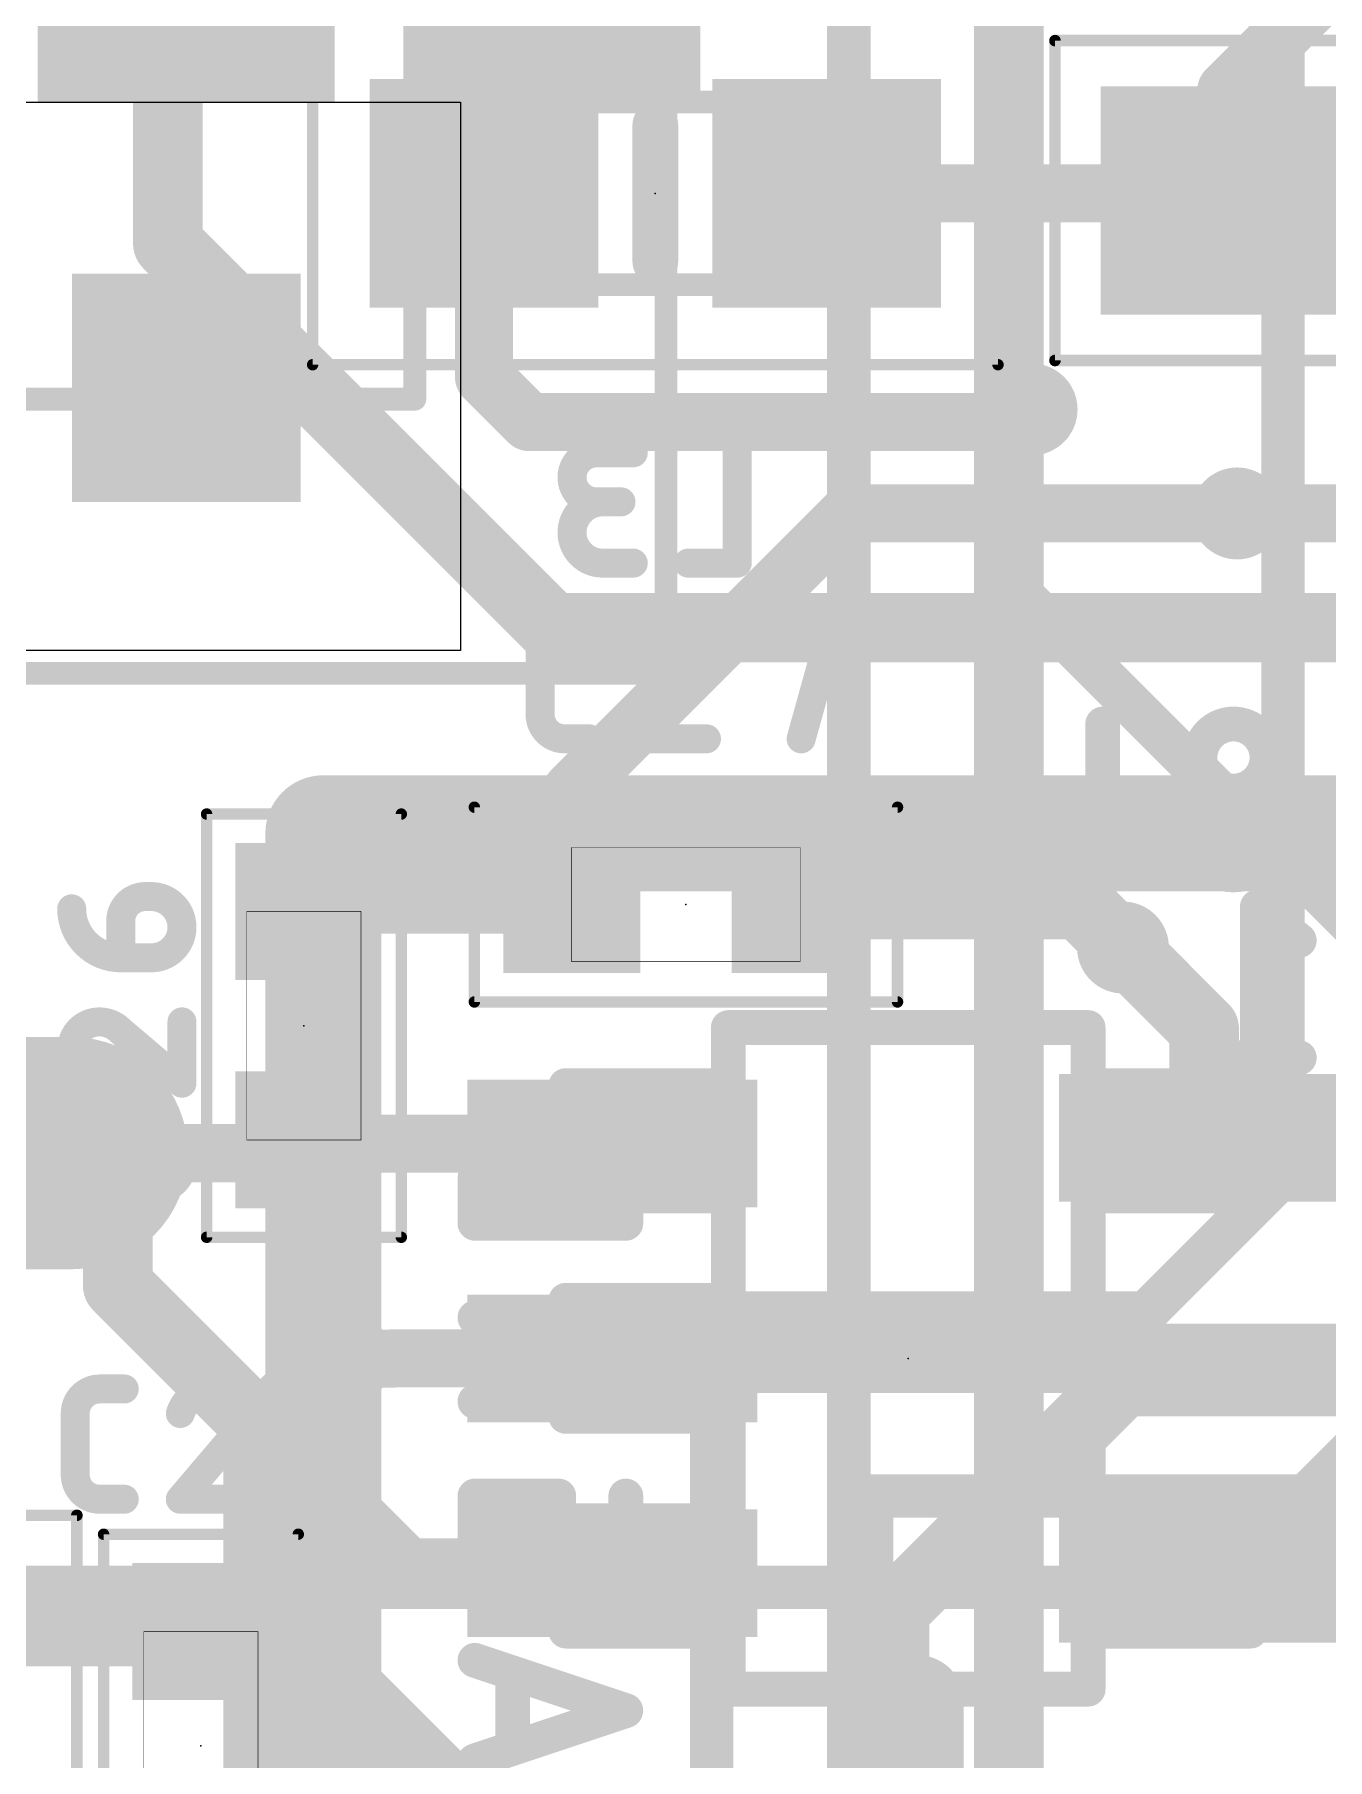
# Model space of a CAD drawing. Extents: x 23.6 to 57.9, y 14.1 to 54.9.
# Drawn here: x 28.44 to 34.1, y 23.85 to 31.4 of the extents above; entities that cross this region are included whole.
import ezdxf

# ---------------------------------------------------------------- set-up
doc = ezdxf.new("R2010")
doc.units = 0
for name, color, linetype in [('1', 12, 'CONTINUOUS'), ('15', 30, 'CONTINUOUS'), ('16', 132, 'CONTINUOUS'), ('18', 110, 'CONTINUOUS'), ('2', 41, 'CONTINUOUS'), ('21', 253, 'CONTINUOUS'), ('22', 253, 'CONTINUOUS'), ('23', 53, 'CONTINUOUS'), ('24', 53, 'CONTINUOUS'), ('25', 253, 'CONTINUOUS'), ('26', 253, 'CONTINUOUS'), ('39', 12, 'CONTINUOUS'), ('40', 132, 'CONTINUOUS'), ('41', 12, 'CONTINUOUS'), ('51', 253, 'CONTINUOUS'), ('52', 253, 'CONTINUOUS')]:
    doc.layers.add(name, color=color, linetype=linetype)

# ---------------------------------------------------------------- blocks, each defined once
blk = doc.blocks.new('RECT')
blk.add_solid([(-0.5, -0.5), (0.5, -0.5), (-0.5, 0.5), (0.5, 0.5)])
blk = doc.blocks.new('ROUNDV')
at = {"const_width": 0.5}
blk.add_lwpolyline([(0, -0.25, 1), (0, 0.25, 1), (0, -0.25)], format="xyb", dxfattribs=at)

msp = doc.modelspace()

# ---------------------------------------------------------------- linework, layer by layer
at = {"layer": '1'}
for p, q in [((27.25, 31.1), (30.3, 31.1)), ((30.3, 31.1), (30.3, 28.7)), ((30.3, 28.7), (28.1, 28.7))]:
    msp.add_line(p, q, dxfattribs=at)
for points, const_width in [([(30.787, 28.087), (32, 29.3)], 0.254), ([(32, 29.3), (33.7, 29.3)], 0.254), ([(30.787, 27.588), (30.787, 28.087)], 0.254), ([(29.7, 14.9), (29.7, 27.9)], 0.508), ([(29.7, 27.9), (46.8, 27.9)], 0.508), ([(29.645, 27.588), (29.615, 27.558)], 0.254), ([(30.787, 27.588), (29.645, 27.588)], 0.254), ([(31.787, 27.588), (33.012, 27.588)], 0.3048), ([(33.012, 27.588), (33.2, 27.4)], 0.3048), ([(33.2, 27.4), (33.5554, 27.0446)], 0.3048), ([(33.5554, 27.0446), (33.5554, 26.5672)], 0.3048), ([(28.6, 26.5), (26, 26.5)], 1.016), ([(28.8, 25.9203), (28.8, 26.5)], 0.3048), ([(29.615, 26.558), (29.557, 26.5)], 0.254), ([(29.6312, 26.5418), (29.615, 26.558)], 0.254), ([(30.9646, 26.5418), (29.6312, 26.5418)], 0.254), ([(33.5554, 26.5672), (34.9388, 26.5672)], 0.3048), ([(28.8, 26.5), (28.6, 26.5)], 0.254), ([(29.557, 26.5), (28.8, 26.5)], 0.254), ([(30.0581, 24.6622), (28.8, 25.9203)], 0.3048), ([(30.9646, 25.602), (34.204, 25.602)], 0.3048), ([(34.204, 25.602), (35.054, 24.752)], 0.3048), ([(30, 25.6), (29.8, 25.6)], 0.254), ([(30.002, 25.602), (30, 25.6)], 0.254), ([(30.9646, 25.602), (30.002, 25.602)], 0.254), ([(33.2, 25.5), (32.2, 24.5)], 0.3048), ([(52.1, 25.5), (33.2, 25.5)], 0.3048), ([(30.9646, 24.6622), (30.0581, 24.6622)], 0.3048), ([(32.2, 24.5), (32.2, 21.7)], 0.3048), ([(28.162, 24.406), (29.164, 24.406)], 0.3048), ([(29.564, 24.406), (29.164, 24.406)], 0.3048), ([(29.564, 24.406), (30.37, 23.6)], 0.3048)]:
    msp.add_lwpolyline(points, dxfattribs=dict(at, const_width=const_width))
for points, const_width in [([(32, 29.3635, 1), (32, 29.2365)], 0.127), ([(32.0449, 29.2551, 1), (31.9551, 29.3449)], 0.127), ([(33.7, 29.2365, 1), (33.7, 29.3635)], 0.127), ([(30.8505, 28.087, 1), (30.7235, 28.087)], 0.127), ([(30.7421, 28.1319, 1), (30.8319, 28.0421)], 0.127), ([(29.827, 27.9, 1), (29.573, 27.9)], 0.254), ([(29.7, 28.027, 1), (29.7, 27.773)], 0.254), ([(29.645, 27.6515, 1), (29.645, 27.5245)], 0.127), ([(29.6899, 27.5431, 1), (29.6001, 27.6329)], 0.127), ([(30.787, 27.5245, 1), (30.787, 27.6515)], 0.127), ([(31.787, 27.6642, 1), (31.787, 27.5118)], 0.1524), ([(33.0659, 27.6419, 1), (32.9581, 27.5341)], 0.1524), ([(33.012, 27.5118, 1), (33.012, 27.6642)], 0.1524), ([(29.5701, 27.6029, 1), (29.6599, 27.5131)], 0.127), ([(30.7235, 27.588, 1), (30.8505, 27.588)], 0.127), ([(33.2539, 27.4539, 1), (33.1461, 27.3461)], 0.1524), ([(33.1461, 27.3461, 1), (33.2539, 27.4539)], 0.1524), ([(33.6316, 27.0446, 1), (33.4792, 27.0446)], 0.1524), ([(33.5015, 26.9907, 1), (33.6093, 27.0985)], 0.1524), ([(28.6, 26.246, 1), (28.6, 26.754)], 0.508), ([(28.8762, 26.5, 1), (28.7238, 26.5)], 0.1524), ([(29.6599, 26.6029, 1), (29.5701, 26.5131)], 0.127), ([(29.6312, 26.6053, 1), (29.6312, 26.4783)], 0.127), ([(29.6599, 26.5131, 1), (29.5701, 26.6029)], 0.127), ([(30.9646, 26.4783, 1), (30.9646, 26.6053)], 0.127), ([(33.5554, 26.6434, 1), (33.5554, 26.491)], 0.1524), ([(28.6, 26.5635, 1), (28.6, 26.4365)], 0.127), ([(28.8, 26.5635, 1), (28.8, 26.4365)], 0.127), ([(28.8, 26.4365, 1), (28.8, 26.5635)], 0.127), ([(29.5121, 26.5449, 1), (29.6019, 26.4551)], 0.127), ([(29.557, 26.4365, 1), (29.557, 26.5635)], 0.127), ([(29.5863, 26.4969, 1), (29.6761, 26.5867)], 0.127), ([(33.4792, 26.5672, 1), (33.6316, 26.5672)], 0.1524), ([(28.8539, 25.9742, 1), (28.7461, 25.8664)], 0.1524), ([(28.7238, 25.9203, 1), (28.8762, 25.9203)], 0.1524), ([(30.9646, 25.6782, 1), (30.9646, 25.5258)], 0.1524), ([(34.2579, 25.6559, 1), (34.1501, 25.5481)], 0.1524), ([(29.8, 25.6635, 1), (29.8, 25.5365)], 0.127), ([(29.9551, 25.6449, 1), (30.0449, 25.5551)], 0.127), ([(30.002, 25.6655, 1), (30.002, 25.5385)], 0.127), ([(30.0469, 25.5571, 1), (29.9571, 25.6469)], 0.127), ([(30, 25.5365, 1), (30, 25.6635)], 0.127), ([(30.9646, 25.5385, 1), (30.9646, 25.6655)], 0.127), ([(33.2, 25.5762, 1), (33.2, 25.4238)], 0.1524), ([(33.2539, 25.4461, 1), (33.1461, 25.5539)], 0.1524), ([(30.0581, 24.7384, 1), (30.0581, 24.586)], 0.1524), ([(30.0042, 24.6083, 1), (30.112, 24.7161)], 0.1524), ([(30.9646, 24.586, 1), (30.9646, 24.7384)], 0.1524), ([(32.2762, 24.5, 1), (32.1238, 24.5)], 0.1524), ([(32.1461, 24.5539, 1), (32.2539, 24.4461)], 0.1524), ([(29.164, 24.4822, 1), (29.164, 24.3298)], 0.1524), ([(29.164, 24.3298, 1), (29.164, 24.4822)], 0.1524), ([(29.6179, 24.4599, 1), (29.5101, 24.3521)], 0.1524), ([(29.564, 24.3298, 1), (29.564, 24.4822)], 0.1524)]:
    msp.add_lwpolyline(points, format="xyb", dxfattribs=dict(at, const_width=const_width))
at = {"layer": '15'}
for points, const_width in [([(32, 18.1), (32, 50)], 0.19), ([(32.7, 49.9), (32.7, 17)], 0.3048)]:
    msp.add_lwpolyline(points, dxfattribs=dict(at, const_width=const_width))
at = {"layer": '16'}
for points, const_width in [([(32.7, 48.9), (32.7, 29)], 0.19), ([(29.0194, 43.2194), (29.0194, 30.4806)], 0.3048), ([(34.1, 31.6), (33.6524, 31.1524)], 0.254), ([(33.6524, 31.1524), (33.6524, 30.6694)], 0.254), ([(30.403, 30.701), (30.403, 29.897)], 0.254), ([(33.6208, 30.701), (31.903, 30.701)], 0.254), ([(33.6524, 30.6694), (33.6208, 30.701)], 0.254), ([(29.812, 29.688), (29.0194, 30.4806)], 0.3048), ([(30.403, 29.897), (30.6, 29.7)], 0.254), ([(32.6, 29.7), (32.7, 29.8)], 0.254), ([(32.7, 29.8), (32.7552, 29.8)], 0.254), ([(32.7552, 29.8), (32.8, 29.7552)], 0.254), ([(30.1, 29.4), (29.812, 29.688)], 0.3048), ([(30.6, 29.7), (32.6, 29.7)], 0.254), ([(30.7, 28.8), (30.1, 29.4)], 0.3048), ([(34.6, 29.3), (33.7, 29.3)], 0.254), ([(32.7, 29), (34.4, 27.3)], 0.19), ([(35.3, 28.8), (30.7, 28.8)], 0.3048), ([(29.8, 25.6), (29.465, 25.265)], 0.4064), ([(29.465, 25.265), (29.465, 21.2)], 0.4064), ([(34.4, 25.3), (33.7, 24.6)], 0.19), ([(33.7, 24.6), (24.5, 24.6)], 0.19), ([(32.3, 23.4), (32.3, 24.1)], 0.4064)]:
    msp.add_lwpolyline(points, dxfattribs=dict(at, const_width=const_width))
for points, const_width in [([(33.7159, 31.1524, 1), (33.5889, 31.1524)], 0.127), ([(33.6075, 31.1973, 1), (33.6973, 31.1075)], 0.127), ([(30.4665, 30.701, 1), (30.3395, 30.701)], 0.127), ([(31.903, 30.7645, 1), (31.903, 30.6375)], 0.127), ([(33.6657, 30.7459, 1), (33.5759, 30.6561)], 0.127), ([(33.6208, 30.6375, 1), (33.6208, 30.7645)], 0.127), ([(33.5889, 30.6694, 1), (33.7159, 30.6694)], 0.127), ([(33.6075, 30.6245, 1), (33.6973, 30.7143)], 0.127), ([(29.0733, 30.5345, 1), (28.9655, 30.4267)], 0.1524), ([(28.9432, 30.4806, 1), (29.0956, 30.4806)], 0.1524), ([(30.4479, 29.9419, 1), (30.3581, 29.8521)], 0.127), ([(30.3395, 29.897, 1), (30.4665, 29.897)], 0.127), ([(32.7, 29.8635, 1), (32.7, 29.7365)], 0.127), ([(32.7449, 29.7551, 1), (32.6551, 29.8449)], 0.127), ([(32.8001, 29.8449, 1), (32.7103, 29.7551)], 0.127), ([(32.7552, 29.7365, 1), (32.7552, 29.8635)], 0.127), ([(29.8659, 29.7419, 1), (29.7581, 29.6341)], 0.1524), ([(30.6, 29.7635, 1), (30.6, 29.6365)], 0.127), ([(32.6, 29.6365, 1), (32.6, 29.7635)], 0.127), ([(32.7551, 29.7103, 1), (32.8449, 29.8001)], 0.127), ([(29.7581, 29.6341, 1), (29.8659, 29.7419)], 0.1524), ([(30.5551, 29.6551, 1), (30.6449, 29.7449)], 0.127), ([(32.5551, 29.7449, 1), (32.6449, 29.6551)], 0.127), ([(30.1539, 29.4539, 1), (30.0461, 29.3461)], 0.1524), ([(30.0461, 29.3461, 1), (30.1539, 29.4539)], 0.1524), ([(33.7, 29.3635, 1), (33.7, 29.2365)], 0.127), ([(32.7336, 29.0336, 1), (32.6664, 28.9664)], 0.095), ([(32.6525, 29, 1), (32.7475, 29)], 0.095), ([(30.7, 28.8762, 1), (30.7, 28.7238)], 0.1524), ([(30.6461, 28.7461, 1), (30.7539, 28.8539)], 0.1524), ([(29.8718, 25.5282, 1), (29.7282, 25.6718)], 0.2032), ([(29.5666, 25.265, 1), (29.3634, 25.265)], 0.2032), ([(29.3932, 25.3368, 1), (29.5368, 25.1932)], 0.2032), ([(33.7, 24.5525, 1), (33.7, 24.6475)], 0.095), ([(33.6664, 24.6336, 1), (33.7336, 24.5664)], 0.095), ([(32.4016, 24.1, 1), (32.1984, 24.1)], 0.2032)]:
    msp.add_lwpolyline(points, format="xyb", dxfattribs=dict(at, const_width=const_width))
at = {"layer": '2', "const_width": 0.19}
for points in [[(33.9, 50.1), (33.9, 26.4)], [(33.9, 26.4), (33.3, 25.8)], [(34.9, 25.9), (34, 25)], [(33.3, 25.8), (31.4, 25.8)], [(31.4, 25.8), (31.4, 14.6)], [(34, 25), (32.1, 25)], [(32.1, 25), (32.1, 14.7)]]:
    msp.add_lwpolyline(points, dxfattribs=at)
at = {"layer": '2', "const_width": 0.095}
for points in [[(33.8525, 26.4, 1), (33.9475, 26.4)], [(33.9336, 26.3664, 1), (33.8664, 26.4336)], [(31.4, 25.8475, 1), (31.4, 25.7525)], [(31.4475, 25.8, 1), (31.3525, 25.8)], [(33.2664, 25.8336, 1), (33.3336, 25.7664)], [(33.3, 25.7525, 1), (33.3, 25.8475)], [(32.1, 25.0475, 1), (32.1, 24.9525)], [(32.1475, 25, 1), (32.0525, 25)], [(33.9664, 25.0336, 1), (34.0336, 24.9664)], [(34, 24.9525, 1), (34, 25.0475)]]:
    msp.add_lwpolyline(points, format="xyb", dxfattribs=at)
at = {"layer": '21', "const_width": 0.1524}
for points in [[(31.9552, 27.0498), (31.8282, 27.0498)], [(32.5648, 27.0498), (31.9552, 27.0498)], [(32.6918, 27.0498), (32.5648, 27.0498)], [(33.0474, 25.2464), (33.0474, 25.9576)], [(31.8282, 24.1542), (32.6918, 24.1542)]]:
    msp.add_lwpolyline(points, dxfattribs=at)
at = {"layer": '21', "const_width": 0.0762}
for points in [[(31.8282, 27.0879, 1), (31.8282, 27.0117)], [(31.9552, 27.0879, 1), (31.9552, 27.0117)], [(31.9552, 27.0117, 1), (31.9552, 27.0879)], [(32.5648, 27.0879, 1), (32.5648, 27.0117)], [(32.5648, 27.0117, 1), (32.5648, 27.0879)], [(32.6918, 27.0117, 1), (32.6918, 27.0879)], [(33.0855, 25.9576, 1), (33.0093, 25.9576)], [(33.0093, 25.2464, 1), (33.0855, 25.2464)], [(31.8282, 24.1923, 1), (31.8282, 24.1161)], [(32.6918, 24.1161, 1), (32.6918, 24.1923)]]:
    msp.add_lwpolyline(points, format="xyb", dxfattribs=at)
at = {"layer": '22', "const_width": 0.2}
msp.add_lwpolyline([(31.153, 30.401), (31.153, 31.001)], dxfattribs=at)
at = {"layer": '22', "const_width": 0.1}
for points in [[(31.203, 31.001, 1), (31.103, 31.001)], [(31.103, 30.401, 1), (31.203, 30.401)]]:
    msp.add_lwpolyline(points, format="xyb", dxfattribs=at)
at = {"layer": '23'}
for p in [(31.287, 27.588), (29.615, 27.058), (32.26, 25.602), (29.164, 23.906)]:
    msp.add_point(p, dxfattribs=at)
at = {"layer": '24'}
msp.add_point((31.153, 30.701), dxfattribs=at)
at = {"layer": '25'}
for points, const_width in [([(30.7558, 28.7961, 0.4142), (30.6486, 28.6889)], 0.127), ([(30.7558, 28.8279, 1), (30.7558, 28.7644)], 0.0635), ([(30.7558, 28.7644, 1), (30.7558, 28.8278)], 0.0635), ([(30.8631, 28.7644, 1), (30.8631, 28.8279)], 0.0635), ([(31.2561, 28.7961, 0.3252), (31.1087, 28.6889)], 0.127), ([(31.3768, 28.6754, 0.4142), (31.2561, 28.7961)], 0.127), ([(31.2561, 28.8278, 1), (31.2561, 28.7643)], 0.0635), ([(31.2561, 28.7644, 1), (31.2561, 28.8278)], 0.0635), ([(31.689, 28.7961, 1), (31.6255, 28.7961)], 0.0635), ([(31.6573, 28.8279, 1), (31.6573, 28.7644)], 0.0635), ([(31.956, 28.7876, 1), (31.8948, 28.8046)], 0.0635), ([(31.9254, 28.7644, 1), (31.9254, 28.8279)], 0.0635), ([(31.6255, 28.7425, 1), (31.689, 28.7425)], 0.0635), ([(30.6803, 28.6889, 1), (30.6168, 28.6889)], 0.0635), ([(30.6168, 28.6889, 1), (30.6803, 28.6889)], 0.0635), ([(31.0785, 28.6986, 1), (31.1389, 28.6791)], 0.0635), ([(31.3366, 28.5816, 0.2053), (31.3768, 28.6754)], 0.127), ([(31.4085, 28.6754, 1), (31.345, 28.6754)], 0.0635), ([(31.345, 28.6754, 1), (31.4085, 28.6754)], 0.0635), ([(31.3147, 28.6046, 1), (31.3585, 28.5586)], 0.0635), ([(31.3607, 28.561, 1), (31.3124, 28.6022)], 0.0635), ([(30.6486, 28.4207, 0.4142), (30.7558, 28.3135)], 0.127), ([(30.6803, 28.4207, 1), (30.6168, 28.4207)], 0.0635), ([(30.6168, 28.4207, 1), (30.6803, 28.4207)], 0.0635), ([(32.7825, 28.3784, 1), (32.7063, 28.3784)], 0.0762), ([(33.1494, 28.3784, 1), (33.0732, 28.3784)], 0.0762), ([(33.8305, 28.2316, 1), (33.537, 28.2316)], 0.1524), ([(30.7558, 28.3453, 1), (30.7558, 28.2818)], 0.0635), ([(30.7558, 28.2818, 1), (30.7558, 28.3453)], 0.0635), ([(30.8631, 28.2818, 1), (30.8631, 28.3453)], 0.0635), ([(31.1087, 28.3453, 1), (31.1087, 28.2818)], 0.0635), ([(31.0845, 28.3341, 1), (31.1329, 28.2929)], 0.0635), ([(31.3768, 28.2818, 1), (31.3768, 28.3453)], 0.0635), ([(31.7608, 28.322, 1), (31.8219, 28.305)], 0.0635), ([(33.537, 28.2316, 1), (33.8305, 28.2316)], 0.1524), ([(33.5751, 28.2316, 1), (33.4989, 28.2316)], 0.0762), ([(33.4989, 28.2316, 1), (33.5751, 28.2316)], 0.0762), ([(33.8686, 28.2316, 1), (33.7924, 28.2316)], 0.0762), ([(33.7924, 28.2316, 1), (33.8686, 28.2316)], 0.0762), ([(33.8672, 27.9014, 1), (33.5003, 27.9014)], 0.1524), ([(32.7444, 27.9014, 1), (33.1113, 27.9014)], 0.1524), ([(32.7825, 27.9014, 1), (32.7063, 27.9014)], 0.0762), ([(32.7063, 27.9014, 1), (32.7825, 27.9014)], 0.0762), ([(33.1494, 27.9014, 1), (33.0732, 27.9014)], 0.0762), ([(33.0732, 27.9014, 1), (33.1494, 27.9014)], 0.0762), ([(33.5003, 27.9014, 1), (33.8672, 27.9014)], 0.1524), ([(33.5384, 27.9014, 1), (33.4622, 27.9014)], 0.0762), ([(33.4622, 27.9014, 1), (33.5384, 27.9014)], 0.0762), ([(33.9053, 27.9014, 1), (33.8291, 27.9014)], 0.0762), ([(33.8291, 27.9014, 1), (33.9053, 27.9014)], 0.0762), ([(28.5984, 27.5695, 0.4142), (28.8129, 27.355)], 0.127), ([(28.6302, 27.5695, 1), (28.5667, 27.5695)], 0.0635), ([(28.9202, 27.6231, 0.4142), (28.8129, 27.5159)], 0.127), ([(28.9202, 27.6549, 1), (28.9202, 27.5914)], 0.0635), ([(28.947, 27.6549, 1), (28.947, 27.5914)], 0.0635), ([(28.947, 27.355, 1), (28.947, 27.6231)], 0.127), ([(28.9202, 27.5914, 1), (28.9202, 27.6549)], 0.0635), ([(28.947, 27.5914, 1), (28.947, 27.6549)], 0.0635), ([(28.8447, 27.5159, 1), (28.7812, 27.5159)], 0.0635), ([(28.7812, 27.5159, 1), (28.8447, 27.5159)], 0.0635), ([(28.8129, 27.3868, 1), (28.8129, 27.3233)], 0.0635), ([(28.8129, 27.3233, 1), (28.8129, 27.3868)], 0.0635), ([(28.947, 27.3868, 1), (28.947, 27.3233)], 0.0635), ([(28.947, 27.3233, 1), (28.947, 27.3868)], 0.0635), ([(28.7812, 27.355, 1), (28.8447, 27.355)], 0.0635), ([(28.7191, 27.0745, 0.4142), (28.5984, 26.9538)], 0.127), ([(28.8129, 27.0343, 0.2053), (28.7191, 27.0745)], 0.127), ([(28.7191, 27.1062, 1), (28.7191, 27.0427)], 0.0635), ([(28.7191, 27.0427, 1), (28.7191, 27.1062)], 0.0635), ([(29.1128, 27.0745, 1), (29.0493, 27.0745)], 0.0635), ([(28.8335, 27.0585, 1), (28.7924, 27.0101)], 0.0635), ([(28.7899, 27.0124, 1), (28.8359, 27.0562)], 0.0635), ([(28.5984, 26.9538, 0.3252), (28.7057, 26.8064)], 0.127), ([(28.6302, 26.9538, 1), (28.5667, 26.9538)], 0.0635), ([(28.5667, 26.9538, 1), (28.6302, 26.9538)], 0.0635), ([(28.6959, 26.7762, 1), (28.7155, 26.8366)], 0.0635), ([(29.0493, 26.8064, 1), (29.1128, 26.8064)], 0.0635), ([(29.0605, 26.7822, 1), (29.1016, 26.8306)], 0.0635), ([(28.6302, 26.5608, 1), (28.5667, 26.5608)], 0.0635), ([(29.1128, 26.5608, 1), (29.0493, 26.5608)], 0.0635), ([(28.5984, 26.4536, 0.4142), (28.7057, 26.3463)], 0.127), ([(28.6302, 26.4536, 1), (28.5667, 26.4536)], 0.0635), ([(28.9738, 26.3463, 0.4142), (29.0811, 26.4536)], 0.127), ([(29.1128, 26.4536, 1), (29.0493, 26.4536)], 0.0635), ([(28.5667, 26.4536, 1), (28.6302, 26.4536)], 0.0635), ([(29.0493, 26.4536, 1), (29.1128, 26.4536)], 0.0635), ([(28.7057, 26.3781, 1), (28.7057, 26.3146)], 0.0635), ([(28.7057, 26.3146, 1), (28.7057, 26.3781)], 0.0635), ([(28.9738, 26.3781, 1), (28.9738, 26.3146)], 0.0635), ([(28.9738, 26.3146, 1), (28.9738, 26.3781)], 0.0635), ([(28.721, 25.4679, 0.4142), (28.6138, 25.3607)], 0.127), ([(28.721, 25.4996, 1), (28.721, 25.4362)], 0.0635), ([(28.721, 25.4362, 1), (28.721, 25.4996)], 0.0635), ([(28.8283, 25.4362, 1), (28.8283, 25.4996)], 0.0635), ([(29.2213, 25.4679, 0.3252), (29.0739, 25.3607)], 0.127), ([(29.342, 25.3472, 0.4142), (29.2213, 25.4679)], 0.127), ([(29.2213, 25.4996, 1), (29.2213, 25.4361)], 0.0635), ([(29.2213, 25.4362, 1), (29.2213, 25.4996)], 0.0635), ([(29.7603, 25.4592, 1), (29.6992, 25.4766)], 0.0635), ([(28.6455, 25.3607, 1), (28.582, 25.3607)], 0.0635), ([(28.582, 25.3607, 1), (28.6455, 25.3607)], 0.0635), ([(29.0437, 25.3704, 1), (29.1041, 25.3509)], 0.0635), ([(29.3018, 25.2534, 0.2053), (29.342, 25.3472)], 0.127), ([(29.3737, 25.3472, 1), (29.3102, 25.3472)], 0.0635), ([(29.3102, 25.3472, 1), (29.3737, 25.3472)], 0.0635), ([(29.2799, 25.2764, 1), (29.3237, 25.2304)], 0.0635), ([(29.3259, 25.2328, 1), (29.2776, 25.274)], 0.0635), ([(29.8419, 25.1998, 1), (29.7784, 25.1998)], 0.0635), ([(28.6138, 25.0925, 0.4142), (28.721, 24.9853)], 0.127), ([(28.6455, 25.0925, 1), (28.582, 25.0925)], 0.0635), ([(29.6225, 25.1243, 1), (29.6225, 25.0608)], 0.0635), ([(29.8906, 25.0608, 1), (29.8906, 25.1243)], 0.0635), ([(28.582, 25.0925, 1), (28.6455, 25.0925)], 0.0635), ([(29.592, 25.1013, 1), (29.653, 25.0838)], 0.0635), ([(28.721, 25.0171, 1), (28.721, 24.9536)], 0.0635), ([(28.721, 24.9536, 1), (28.721, 25.0171)], 0.0635), ([(28.8283, 24.9536, 1), (28.8283, 25.0171)], 0.0635), ([(29.0739, 25.0171, 1), (29.0739, 24.9536)], 0.0635), ([(29.0497, 25.0059, 1), (29.0981, 24.9647)], 0.0635), ([(29.342, 24.9536, 1), (29.342, 25.0171)], 0.0635), ([(29.7784, 24.9853, 1), (29.8419, 24.9853)], 0.0635)]:
    msp.add_lwpolyline(points, format="xyb", dxfattribs=dict(at, const_width=const_width))
for points, const_width in [([(30.7558, 28.7961), (30.8631, 28.7961)], 0.127), ([(31.6573, 28.7425), (31.6573, 28.7961)], 0.127), ([(31.6573, 28.7961), (31.9254, 28.7961)], 0.127), ([(31.9254, 28.7961), (31.7914, 28.3135)], 0.127), ([(30.6486, 28.4207), (30.6486, 28.6889)], 0.127), ([(31.3366, 28.5816), (31.1087, 28.3135)], 0.127), ([(32.7444, 28.3784), (32.7444, 27.9014)], 0.1524), ([(33.1113, 27.9014), (33.1113, 28.3784)], 0.1524), ([(30.8631, 28.3135), (30.7558, 28.3135)], 0.127), ([(31.1087, 28.3135), (31.3768, 28.3135)], 0.127), ([(28.9202, 27.6231), (28.947, 27.6231)], 0.127), ([(28.8129, 27.355), (28.8129, 27.5159)], 0.127), ([(28.947, 27.355), (28.8129, 27.355)], 0.127), ([(29.0811, 26.8064), (29.0811, 27.0745)], 0.127), ([(28.8129, 27.0343), (29.0811, 26.8064)], 0.127), ([(28.5984, 26.4536), (28.5984, 26.5608)], 0.127), ([(29.0811, 26.5608), (29.0811, 26.4536)], 0.127), ([(28.9738, 26.3463), (28.7057, 26.3463)], 0.127), ([(28.721, 25.4679), (28.8283, 25.4679)], 0.127), ([(29.7297, 25.4679), (29.6225, 25.0925)], 0.127), ([(28.6138, 25.0925), (28.6138, 25.3607)], 0.127), ([(29.3018, 25.2534), (29.0739, 24.9853)], 0.127), ([(29.8102, 25.1998), (29.8102, 24.9853)], 0.127), ([(29.6225, 25.0925), (29.8906, 25.0925)], 0.127), ([(28.8283, 24.9853), (28.721, 24.9853)], 0.127), ([(29.0739, 24.9853), (29.342, 24.9853)], 0.127)]:
    msp.add_lwpolyline(points, dxfattribs=dict(at, const_width=const_width))
at = {"layer": '26'}
for points, const_width in [([(30.8956, 29.5651, 1), (30.8956, 29.3506)], 0.127), ([(30.8956, 29.5968, 1), (30.8956, 29.5334)], 0.0635), ([(30.8956, 29.5334, 1), (30.8956, 29.5968)], 0.0635), ([(31.0564, 29.5334, 1), (31.0564, 29.5968)], 0.0635), ([(31.5434, 29.5651, 1), (31.4799, 29.5651)], 0.0635), ([(30.9224, 29.3506, 1), (30.9224, 29.0825)], 0.127), ([(30.8956, 29.3824, 1), (30.8956, 29.3189)], 0.0635), ([(30.8956, 29.3189, 1), (30.8956, 29.3824)], 0.0635), ([(30.9224, 29.3189, 1), (30.9224, 29.3824)], 0.0635), ([(31.0028, 29.3189, 1), (31.0028, 29.3824)], 0.0635), ([(30.9224, 29.1143, 1), (30.9224, 29.0508)], 0.0635), ([(30.9224, 29.0508, 1), (30.9224, 29.1143)], 0.0635), ([(31.0564, 29.0508, 1), (31.0564, 29.1143)], 0.0635), ([(31.2972, 29.1143, 1), (31.2972, 29.0508)], 0.0635), ([(31.5117, 29.0508, 1), (31.5117, 29.1143)], 0.0635), ([(31.4799, 29.0825, 1), (31.5434, 29.0825)], 0.0635), ([(33.8121, 27.6078, 1), (33.7645, 27.5482)], 0.0762), ([(33.8264, 27.578, 1), (33.7502, 27.578)], 0.0762), ([(33.9479, 27.4015, 1), (33.9955, 27.461)], 0.0762), ([(33.6049, 26.9557, 1), (33.6049, 26.8795)], 0.0762), ([(33.7502, 26.9176, 1), (33.8264, 26.9176)], 0.0762), ([(33.9717, 26.8795, 1), (33.9717, 26.9557)], 0.0762), ([(30.5468, 26.56, 0.4142), (30.3634, 26.3766)], 0.1524), ([(30.5468, 26.5981, 1), (30.5468, 26.5219)], 0.0762), ([(30.5468, 26.5219, 1), (30.5468, 26.5981)], 0.0762), ([(31.0238, 26.3766, 0.4142), (30.8404, 26.56)], 0.1524), ([(30.8404, 26.5981, 1), (30.8404, 26.5219)], 0.0762), ([(30.8404, 26.5219, 1), (30.8404, 26.5981)], 0.0762), ([(30.4015, 26.3766, 1), (30.3253, 26.3766)], 0.0762), ([(31.0619, 26.3766, 1), (30.9857, 26.3766)], 0.0762), ([(30.3253, 26.3766, 1), (30.4015, 26.3766)], 0.0762), ([(30.9857, 26.3766, 1), (31.0619, 26.3766)], 0.0762), ([(30.3634, 26.2312, 1), (30.3634, 26.155)], 0.0762), ([(30.3253, 26.1931, 1), (30.4015, 26.1931)], 0.0762), ([(30.9857, 26.1931, 1), (31.0619, 26.1931)], 0.0762), ([(31.0238, 26.155, 1), (31.0238, 26.2312)], 0.0762), ([(30.3819, 25.813, 1), (30.3449, 25.7464)], 0.0762), ([(30.3634, 25.8178, 1), (30.3634, 25.7416)], 0.0762), ([(31.0238, 25.7416, 1), (31.0238, 25.8178)], 0.0762), ([(30.3634, 25.451, 1), (30.3634, 25.3748)], 0.0762), ([(31.0053, 25.3795, 1), (31.0423, 25.4462)], 0.0762), ([(31.0238, 25.3748, 1), (31.0238, 25.451)], 0.0762), ([(30.3634, 25.0375, 1), (30.3634, 24.9613)], 0.0762), ([(30.4015, 24.9994, 1), (30.3253, 24.9994)], 0.0762), ([(30.7684, 24.9994, 1), (30.6922, 24.9994)], 0.0762), ([(30.7303, 24.9613, 1), (30.7303, 25.0375)], 0.0762), ([(31.0619, 24.9994, 1), (30.9857, 24.9994)], 0.0762), ([(30.6922, 24.8894, 1), (30.7684, 24.8894)], 0.0762), ([(30.3634, 24.7793, 0.4142), (30.5102, 24.6326)], 0.1524), ([(30.4015, 24.7793, 1), (30.3253, 24.7793)], 0.0762), ([(30.877, 24.6326, 0.4142), (31.0238, 24.7793)], 0.1524), ([(31.0619, 24.7793, 1), (30.9857, 24.7793)], 0.0762), ([(30.3253, 24.7793, 1), (30.4015, 24.7793)], 0.0762), ([(30.9857, 24.7793, 1), (31.0619, 24.7793)], 0.0762), ([(30.5102, 24.6707, 1), (30.5102, 24.5945)], 0.0762), ([(30.5102, 24.5945, 1), (30.5102, 24.6707)], 0.0762), ([(30.877, 24.6707, 1), (30.877, 24.5945)], 0.0762), ([(30.877, 24.5945, 1), (30.877, 24.6707)], 0.0762), ([(30.3754, 24.3164, 1), (30.3514, 24.2441)], 0.0762), ([(30.5666, 24.2252, 1), (30.4904, 24.2252)], 0.0762), ([(31.0358, 24.024, 1), (31.0118, 24.0962)], 0.0762), ([(31.0118, 24.024, 1), (31.0358, 24.0962)], 0.0762), ([(30.3514, 23.8761, 1), (30.3754, 23.8038)], 0.0762), ([(30.4904, 23.895, 1), (30.5666, 23.895)], 0.0762)]:
    msp.add_lwpolyline(points, format="xyb", dxfattribs=dict(at, const_width=const_width))
for points, const_width in [([(31.0564, 29.5651), (30.8956, 29.5651)], 0.127), ([(31.5117, 29.5651), (31.5117, 29.0825)], 0.127), ([(30.8956, 29.3506), (31.0028, 29.3506)], 0.127), ([(31.0564, 29.0825), (30.9224, 29.0825)], 0.127), ([(31.5117, 29.0825), (31.2972, 29.0825)], 0.127), ([(33.9717, 27.4312), (33.7883, 27.578)], 0.1524), ([(33.7883, 27.578), (33.7883, 26.9176)], 0.1524), ([(33.9717, 26.9176), (33.6049, 26.9176)], 0.1524), ([(30.8404, 26.56), (30.5468, 26.56)], 0.1524), ([(30.3634, 26.3766), (30.3634, 26.1931)], 0.1524), ([(31.0238, 26.1931), (31.0238, 26.3766)], 0.1524), ([(30.3634, 26.1931), (31.0238, 26.1931)], 0.1524), ([(31.0238, 25.4129), (30.3634, 25.7797)], 0.1524), ([(30.3634, 25.7797), (31.0238, 25.7797)], 0.1524), ([(30.3634, 25.4129), (31.0238, 25.4129)], 0.1524), ([(30.7303, 24.9994), (30.3634, 24.9994)], 0.1524), ([(30.3634, 24.9994), (30.3634, 24.7793)], 0.1524), ([(30.7303, 24.8894), (30.7303, 24.9994)], 0.1524), ([(31.0238, 24.7793), (31.0238, 24.9994)], 0.1524), ([(30.5102, 24.6326), (30.877, 24.6326)], 0.1524), ([(31.0238, 24.0601), (30.3634, 24.2802)], 0.1524), ([(30.5285, 24.2252), (30.5285, 23.895)], 0.1524), ([(30.3634, 23.84), (31.0238, 24.0601)], 0.1524)]:
    msp.add_lwpolyline(points, dxfattribs=dict(at, const_width=const_width))
at = {"layer": '39'}
for points, const_width in [([(31.2, 47.6), (31.2, 28.6)], 0.1), ([(31.2, 28.6), (23.9, 28.6)], 0.1), ([(32.2132, 28.0142), (30.3608, 28.0142)], 0.05), ([(30.3608, 28.0142), (30.3608, 27.1618)], 0.05), ([(32.2132, 27.1618), (32.2132, 28.0142)], 0.05), ([(30.0412, 27.9842), (29.1888, 27.9842)], 0.05), ([(29.1888, 27.9842), (29.1888, 26.1318)], 0.05), ([(30.0412, 26.1318), (30.0412, 27.9842)], 0.05), ([(30.3608, 27.1618), (32.2132, 27.1618)], 0.05), ([(29.1888, 26.1318), (30.0412, 26.1318)], 0.05), ([(27.221, 24.915), (28.621, 24.915)], 0.0508), ([(28.621, 24.915), (28.621, 21.715)], 0.0508), ([(28.7378, 24.8322), (28.7378, 22.9798)], 0.05), ([(29.5902, 24.8322), (28.7378, 24.8322)], 0.05), ([(29.5902, 22.9798), (29.5902, 24.8322)], 0.05)]:
    msp.add_lwpolyline(points, dxfattribs=dict(at, const_width=const_width))
for points, const_width in [([(31.175, 28.6, 1), (31.225, 28.6)], 0.05), ([(31.2, 28.575, 1), (31.2, 28.625)], 0.05), ([(30.3608, 28.0267, 1), (30.3608, 28.0017)], 0.025), ([(30.3733, 28.0142, 1), (30.3483, 28.0142)], 0.025), ([(32.2257, 28.0142, 1), (32.2007, 28.0142)], 0.025), ([(32.2132, 28.0017, 1), (32.2132, 28.0267)], 0.025), ([(29.1888, 27.9967, 1), (29.1888, 27.9717)], 0.025), ([(29.2013, 27.9842, 1), (29.1763, 27.9842)], 0.025), ([(30.0537, 27.9842, 1), (30.0287, 27.9842)], 0.025), ([(30.0412, 27.9717, 1), (30.0412, 27.9967)], 0.025), ([(30.3608, 27.1743, 1), (30.3608, 27.1493)], 0.025), ([(32.2132, 27.1493, 1), (32.2132, 27.1743)], 0.025), ([(30.3483, 27.1618, 1), (30.3733, 27.1618)], 0.025), ([(32.2007, 27.1618, 1), (32.2257, 27.1618)], 0.025), ([(29.1888, 26.1443, 1), (29.1888, 26.1193)], 0.025), ([(29.1763, 26.1318, 1), (29.2013, 26.1318)], 0.025), ([(30.0287, 26.1318, 1), (30.0537, 26.1318)], 0.025), ([(30.0412, 26.1193, 1), (30.0412, 26.1443)], 0.025), ([(28.6337, 24.915, 1), (28.6083, 24.915)], 0.0254), ([(28.621, 24.9023, 1), (28.621, 24.9277)], 0.0254), ([(28.7503, 24.8322, 1), (28.7253, 24.8322)], 0.025), ([(28.7378, 24.8447, 1), (28.7378, 24.8197)], 0.025), ([(29.6027, 24.8322, 1), (29.5777, 24.8322)], 0.025), ([(29.5902, 24.8197, 1), (29.5902, 24.8447)], 0.025)]:
    msp.add_lwpolyline(points, format="xyb", dxfattribs=dict(at, const_width=const_width))
at = {"layer": '40', "const_width": 0.0508}
for points in [[(36.1024, 31.3694), (32.9024, 31.3694)], [(32.9024, 31.3694), (32.9024, 29.9694)], [(32.9024, 29.9694), (36.1024, 29.9694)]]:
    msp.add_lwpolyline(points, dxfattribs=at)
at = {"layer": '40', "const_width": 0.0254}
for points in [[(32.9024, 31.3821, 1), (32.9024, 31.3567)], [(32.9151, 31.3694, 1), (32.8897, 31.3694)], [(32.9024, 29.9821, 1), (32.9024, 29.9567)], [(32.8897, 29.9694, 1), (32.9151, 29.9694)]]:
    msp.add_lwpolyline(points, format="xyb", dxfattribs=at)
at = {"layer": '51'}
for points, const_width in [([(30.1, 46.401), (30.1, 29.8)], 0.1), ([(26.6, 29.8), (30.1, 29.8)], 0.1), ([(30.787, 27.338), (30.787, 27.838)], 0.0025), ([(30.787, 27.838), (31.787, 27.838)], 0.0025), ([(31.787, 27.838), (31.787, 27.338)], 0.0025), ([(29.365, 27.558), (29.865, 27.558)], 0.0025), ([(29.365, 26.558), (29.365, 27.558)], 0.0025), ([(29.865, 27.558), (29.865, 26.558)], 0.0025), ([(31.787, 27.338), (30.787, 27.338)], 0.0025), ([(31.9552, 27.0498), (31.4726, 27.0498)], 0.1524), ([(31.4726, 27.0498), (31.4726, 26.7958)], 0.1524), ([(32.5648, 27.0498), (31.9552, 27.0498)], 0.1524), ([(33.0474, 27.0498), (32.5648, 27.0498)], 0.1524), ([(33.0474, 27.0498), (33.0474, 26.7958)], 0.1524), ([(31.4726, 26.7958), (30.7614, 26.7958)], 0.1524), ([(30.7614, 26.7958), (30.7614, 26.3132)], 0.1524), ([(31.4726, 26.7958), (31.4726, 26.3132)], 0.1524), ([(33.0474, 26.7958), (33.0474, 26.3132)], 0.1524), ([(33.7586, 26.7958), (33.0474, 26.7958)], 0.1524), ([(33.7586, 26.3132), (33.7586, 26.7958)], 0.1524), ([(29.865, 26.558), (29.365, 26.558)], 0.0025), ([(30.7614, 26.3132), (31.4726, 26.3132)], 0.1524), ([(31.4726, 26.3132), (31.4726, 25.856)], 0.1524), ([(33.0474, 24.8908), (33.0474, 26.3132)], 0.1524), ([(33.0474, 26.3132), (33.7586, 26.3132)], 0.1524), ([(31.4726, 25.856), (30.7614, 25.856)], 0.1524), ([(30.7614, 25.856), (30.7614, 25.348)], 0.1524), ([(31.4726, 25.856), (31.4726, 25.348)], 0.1524), ([(30.7614, 25.348), (31.4726, 25.348)], 0.1524), ([(31.4726, 25.348), (31.4726, 24.8908)], 0.1524), ([(31.4726, 24.8908), (30.7614, 24.8908)], 0.1524), ([(30.7614, 24.8908), (30.7614, 24.4082)], 0.1524), ([(31.4726, 24.4082), (31.4726, 24.8908)], 0.1524), ([(33.0474, 24.4082), (33.0474, 24.8908)], 0.1524), ([(33.7586, 24.8908), (33.0474, 24.8908)], 0.1524), ([(33.7586, 24.4082), (33.7586, 24.8908)], 0.1524), ([(30.7614, 24.4082), (31.4726, 24.4082)], 0.1524), ([(31.4726, 24.1542), (31.4726, 24.4082)], 0.1524), ([(33.0474, 24.1542), (33.0474, 24.4082)], 0.1524), ([(33.0474, 24.4082), (33.7586, 24.4082)], 0.1524), ([(28.914, 23.406), (28.914, 24.406)], 0.0025), ([(28.914, 24.406), (29.414, 24.406)], 0.0025), ([(29.414, 24.406), (29.414, 23.406)], 0.0025), ([(31.4726, 24.1542), (33.0474, 24.1542)], 0.1524)]:
    msp.add_lwpolyline(points, dxfattribs=dict(at, const_width=const_width))
for points, const_width in [([(30.075, 29.8, 1), (30.125, 29.8)], 0.05), ([(30.1, 29.775, 1), (30.1, 29.825)], 0.05), ([(30.7876, 27.838, 1), (30.7864, 27.838)], 0.0013), ([(30.787, 27.8386, 1), (30.787, 27.8374)], 0.0013), ([(31.7876, 27.838, 1), (31.7864, 27.838)], 0.0013), ([(31.787, 27.8374, 1), (31.787, 27.8386)], 0.0013), ([(29.365, 27.5586, 1), (29.365, 27.5574)], 0.0013), ([(29.3656, 27.558, 1), (29.3644, 27.558)], 0.0013), ([(29.8656, 27.558, 1), (29.8644, 27.558)], 0.0013), ([(29.865, 27.5574, 1), (29.865, 27.5586)], 0.0013), ([(30.787, 27.3386, 1), (30.787, 27.3374)], 0.0013), ([(30.7864, 27.338, 1), (30.7876, 27.338)], 0.0013), ([(31.7864, 27.338, 1), (31.7876, 27.338)], 0.0013), ([(31.787, 27.3374, 1), (31.787, 27.3386)], 0.0013), ([(31.4726, 27.0879, 1), (31.4726, 27.0117)], 0.0762), ([(31.5107, 27.0498, 1), (31.4345, 27.0498)], 0.0762), ([(31.9552, 27.0879, 1), (31.9552, 27.0117)], 0.0762), ([(31.9552, 27.0117, 1), (31.9552, 27.0879)], 0.0762), ([(32.5648, 27.0879, 1), (32.5648, 27.0117)], 0.0762), ([(32.5648, 27.0117, 1), (32.5648, 27.0879)], 0.0762), ([(33.0855, 27.0498, 1), (33.0093, 27.0498)], 0.0762), ([(33.0474, 27.0117, 1), (33.0474, 27.0879)], 0.0762), ([(30.7614, 26.8339, 1), (30.7614, 26.7577)], 0.0762), ([(30.7995, 26.7958, 1), (30.7233, 26.7958)], 0.0762), ([(31.5107, 26.7958, 1), (31.4345, 26.7958)], 0.0762), ([(31.4345, 26.7958, 1), (31.5107, 26.7958)], 0.0762), ([(31.4726, 26.7577, 1), (31.4726, 26.8339)], 0.0762), ([(33.0855, 26.7958, 1), (33.0093, 26.7958)], 0.0762), ([(33.0474, 26.8339, 1), (33.0474, 26.7577)], 0.0762), ([(33.0093, 26.7958, 1), (33.0855, 26.7958)], 0.0762), ([(33.7967, 26.7958, 1), (33.7205, 26.7958)], 0.0762), ([(33.7586, 26.7577, 1), (33.7586, 26.8339)], 0.0762), ([(29.365, 26.5586, 1), (29.365, 26.5574)], 0.0013), ([(29.3644, 26.558, 1), (29.3656, 26.558)], 0.0013), ([(29.8644, 26.558, 1), (29.8656, 26.558)], 0.0013), ([(29.865, 26.5574, 1), (29.865, 26.5586)], 0.0013), ([(30.7614, 26.3513, 1), (30.7614, 26.2751)], 0.0762), ([(30.7233, 26.3132, 1), (30.7995, 26.3132)], 0.0762), ([(31.5107, 26.3132, 1), (31.4345, 26.3132)], 0.0762), ([(31.4345, 26.3132, 1), (31.5107, 26.3132)], 0.0762), ([(31.4726, 26.2751, 1), (31.4726, 26.3513)], 0.0762), ([(33.0855, 26.3132, 1), (33.0093, 26.3132)], 0.0762), ([(33.0474, 26.3513, 1), (33.0474, 26.2751)], 0.0762), ([(33.0093, 26.3132, 1), (33.0855, 26.3132)], 0.0762), ([(33.7205, 26.3132, 1), (33.7967, 26.3132)], 0.0762), ([(33.7586, 26.2751, 1), (33.7586, 26.3513)], 0.0762), ([(30.7614, 25.8941, 1), (30.7614, 25.8179)], 0.0762), ([(30.7995, 25.856, 1), (30.7233, 25.856)], 0.0762), ([(31.5107, 25.856, 1), (31.4345, 25.856)], 0.0762), ([(31.4726, 25.8179, 1), (31.4726, 25.8941)], 0.0762), ([(31.4345, 25.856, 1), (31.5107, 25.856)], 0.0762), ([(30.7614, 25.3861, 1), (30.7614, 25.3099)], 0.0762), ([(30.7233, 25.348, 1), (30.7995, 25.348)], 0.0762), ([(31.5107, 25.348, 1), (31.4345, 25.348)], 0.0762), ([(31.4345, 25.348, 1), (31.5107, 25.348)], 0.0762), ([(31.4726, 25.3099, 1), (31.4726, 25.3861)], 0.0762), ([(30.7614, 24.9289, 1), (30.7614, 24.8527)], 0.0762), ([(30.7995, 24.8908, 1), (30.7233, 24.8908)], 0.0762), ([(31.5107, 24.8908, 1), (31.4345, 24.8908)], 0.0762), ([(31.4345, 24.8908, 1), (31.5107, 24.8908)], 0.0762), ([(31.4726, 24.8527, 1), (31.4726, 24.9289)], 0.0762), ([(33.0855, 24.8908, 1), (33.0093, 24.8908)], 0.0762), ([(33.0474, 24.9289, 1), (33.0474, 24.8527)], 0.0762), ([(33.0093, 24.8908, 1), (33.0855, 24.8908)], 0.0762), ([(33.7967, 24.8908, 1), (33.7205, 24.8908)], 0.0762), ([(33.7586, 24.8527, 1), (33.7586, 24.9289)], 0.0762), ([(30.7614, 24.4463, 1), (30.7614, 24.3701)], 0.0762), ([(31.5107, 24.4082, 1), (31.4345, 24.4082)], 0.0762), ([(31.4726, 24.3701, 1), (31.4726, 24.4463)], 0.0762), ([(33.0855, 24.4082, 1), (33.0093, 24.4082)], 0.0762), ([(33.0474, 24.4463, 1), (33.0474, 24.3701)], 0.0762), ([(33.7586, 24.3701, 1), (33.7586, 24.4463)], 0.0762), ([(28.9146, 24.406, 1), (28.9134, 24.406)], 0.0013), ([(28.914, 24.4066, 1), (28.914, 24.4054)], 0.0013), ([(29.4146, 24.406, 1), (29.4134, 24.406)], 0.0013), ([(29.414, 24.4054, 1), (29.414, 24.4066)], 0.0013), ([(30.7233, 24.4082, 1), (30.7995, 24.4082)], 0.0762), ([(31.4345, 24.4082, 1), (31.5107, 24.4082)], 0.0762), ([(33.0093, 24.4082, 1), (33.0855, 24.4082)], 0.0762), ([(33.7205, 24.4082, 1), (33.7967, 24.4082)], 0.0762), ([(31.4726, 24.1923, 1), (31.4726, 24.1161)], 0.0762), ([(31.4345, 24.1542, 1), (31.5107, 24.1542)], 0.0762), ([(33.0093, 24.1542, 1), (33.0855, 24.1542)], 0.0762), ([(33.0474, 24.1161, 1), (33.0474, 24.1923)], 0.0762)]:
    msp.add_lwpolyline(points, format="xyb", dxfattribs=dict(at, const_width=const_width))
at = {"layer": '52'}
for points, const_width in [([(29.653, 31.451), (29.653, 29.951)], 0.05), ([(32.653, 29.951), (32.653, 31.451)], 0.05), ([(31.953, 31.101), (30.353, 31.101)], 0.1), ([(30.353, 31.101), (30.353, 30.301)], 0.1), ([(31.953, 30.301), (31.953, 31.101)], 0.1), ([(30.353, 30.301), (31.953, 30.301)], 0.1), ([(29.653, 29.951), (32.653, 29.951)], 0.05)]:
    msp.add_lwpolyline(points, dxfattribs=dict(at, const_width=const_width))
for points, const_width in [([(30.353, 31.126, 1), (30.353, 31.076)], 0.05), ([(30.378, 31.101, 1), (30.328, 31.101)], 0.05), ([(31.978, 31.101, 1), (31.928, 31.101)], 0.05), ([(31.953, 31.076, 1), (31.953, 31.126)], 0.05), ([(30.353, 30.326, 1), (30.353, 30.276)], 0.05), ([(31.953, 30.276, 1), (31.953, 30.326)], 0.05), ([(30.328, 30.301, 1), (30.378, 30.301)], 0.05), ([(31.928, 30.301, 1), (31.978, 30.301)], 0.05), ([(29.653, 29.9635, 1), (29.653, 29.9385)], 0.025), ([(32.653, 29.9385, 1), (32.653, 29.9635)], 0.025), ([(29.6405, 29.951, 1), (29.6655, 29.951)], 0.025), ([(32.6405, 29.951, 1), (32.6655, 29.951)], 0.025)]:
    msp.add_lwpolyline(points, format="xyb", dxfattribs=dict(at, const_width=const_width))

# ---------------------------------------------------------------- block references
at = {"layer": '1', "rotation": 90}
msp.add_blockref('RECT', (29.1, 29.85), dxfattribs=at)
at = {"layer": '1'}
for p, xscale, yscale in [((30.787, 27.588), 0.6, 0.6), ((31.787, 27.588), 0.6, 0.6), ((30.9646, 26.5418), 1.27, 0.5588), ((33.5554, 26.5672), 1.27, 0.5588), ((30.9646, 25.602), 1.27, 0.5588), ((30.9646, 24.6622), 1.27, 0.5588), ((33.5554, 24.6368), 1.27, 0.5588)]:
    msp.add_blockref('RECT', p, dxfattribs=dict(at, xscale=xscale, yscale=yscale))
at = {"layer": '1', "xscale": 0.6, "yscale": 0.6}
for p, rotation in [((29.615, 27.558), 270), ((29.615, 26.558), 270), ((29.164, 24.406), 90)]:
    msp.add_blockref('RECT', p, dxfattribs=dict(at, rotation=rotation))
at = {"layer": '16'}
for p in [(30.403, 30.701), (31.903, 30.701)]:
    msp.add_blockref('RECT', p, dxfattribs=at)
at = {"layer": '16', "xscale": 1.1, "rotation": 180}
msp.add_blockref('RECT', (33.6524, 30.6694), dxfattribs=at)
at = {"layer": '18', "xscale": 0.4024, "yscale": 0.4024}
for p in [(32.8, 29.7552), (32.8, 29.7552), (33.7, 29.3), (33.7, 29.3), (33.2, 27.4), (33.2, 27.4), (29.8, 25.6), (29.8, 25.6), (32.3, 24.1), (32.3, 24.1)]:
    msp.add_blockref('ROUNDV', p, dxfattribs=at)
at = {"layer": '41', "xscale": 0.8, "yscale": 1.3, "rotation": 270}
for p in [(29.1, 31.5), (30.7, 31.5)]:
    msp.add_blockref('RECT', p, dxfattribs=at)
at = {"layer": '51', "xscale": 0.2, "yscale": 0.5}
msp.add_blockref('RECT', (30.887, 27.588), dxfattribs=at)
for p, rotation in [((31.687, 27.588), 180), ((29.615, 27.458), 270), ((29.615, 26.658), 90), ((29.164, 24.306), 270)]:
    msp.add_blockref('RECT', p, dxfattribs=dict(at, rotation=rotation))
at = {"layer": '52', "xscale": 0.5001, "yscale": 0.95, "rotation": 180}
msp.add_blockref('RECT', (33.9222, 30.6745), dxfattribs=at)

doc.saveas('drawing.dxf')
